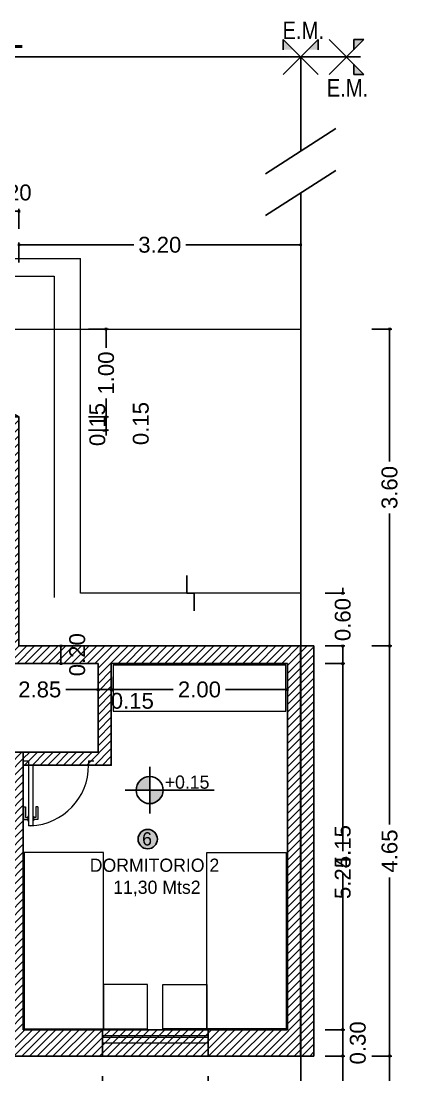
# Model space of a CAD drawing. Header units: millimetres. Extents: x 157 to 449, y 13 to 189.
# Drawn here: x 388.71 to 393.01, y 141.47 to 153.43 of the extents above; entities that cross this region are included whole.
import ezdxf

# ---------------------------------------------------------------- set-up
doc = ezdxf.new("R2010")
doc.units = ezdxf.units.MM
doc.header["$LTSCALE"] = 0.1
doc.header["$MEASUREMENT"] = 0
doc.header["$PDMODE"] = 3
doc.header["$PDSIZE"] = 0.1
doc.linetypes.add('ACAD_ISO02W100', pattern=[15, 12, -3])
doc.linetypes.add('ACAD_ISO04W100', pattern=[30, 24, -3, 0, -3])
doc.layers.get('DEFPOINTS').update_dxf_attribs({"color": 1})
for name, color, linetype in [('11.Ejes', 1, 'ACAD_ISO04W100'), ('18.Texturas', 8, 'Continuous'), ('Carpinterias', 7, 'Continuous'), ('Cotas', 1, 'Continuous'), ('MURO', 3, 'Continuous'), ('POLILINEA SUP', 150, 'Continuous')]:
    doc.layers.add(name, color=color, linetype=linetype)
for name, color, linetype, lineweight in [('17.Sombras', 8, 'Continuous', 5), ('CARPINTERIA', 2, 'Continuous', 18), ('MURO BAJO', 4, 'Continuous', 13), ('SOMBRA', 1, 'Continuous', 0)]:
    doc.layers.add(name, color=color, linetype=linetype, lineweight=lineweight)
doc.styles.add('ARIAL', font='arial.ttf', dxfattribs={"height": 0.18})
doc.dimstyles.new('MARQ 100', dxfattribs={"dimscale": 0.1, "dimtxt": 1.75, "dimasz": 0.3, "dimexe": 0.25, "dimexo": 1.5, "dimtad": 0, "dimzin": 1, "dimdsep": 46, "dimtxsty": 'ARIAL', "dimblk": 'BOXFILLED', "dimcen": 2.5, "dimclrd": 8, "dimclre": 8, "dimclrt": 4, "dimazin": 0, "dimtfac": 1, "dimtmove": 2, "dimatfit": 3, "dimldrblk": 'DOTSMALL', "dimfxl": 2, "dimfxlon": 1, "dimlwd": -1, "dimarcsym": 0})
pattern_1 = [(45, (72.381006, 0), (-0.044194174, 0.044194174), [])]

# ---------------------------------------------------------------- blocks, each defined once
blk = doc.blocks.new('puerta .8')
at = {"layer": 'CARPINTERIA'}
for p, q in [((515.402, 143.696), (515.461, 143.696)), ((515.402, 143.646), (515.512, 143.646)), ((515.461, 143.696), (515.461, 142.96)), ((515.512, 143.646), (515.512, 142.96)), ((516.144, 143.696), (516.202, 143.696)), ((516.144, 143.696), (516.144, 143.646)), ((516.144, 143.646), (516.202, 143.646)), ((515.406, 143.174), (515.427, 143.174)), ((515.406, 143.174), (515.406, 143.033)), ((515.427, 143.174), (515.427, 143.054)), ((515.546, 143.174), (515.546, 143.054)), ((515.568, 143.174), (515.546, 143.174)), ((515.568, 143.174), (515.568, 143.033)), ((515.406, 143.033), (515.454, 143.033)), ((515.427, 143.054), (515.454, 143.054)), ((515.454, 143.068), (515.461, 143.068)), ((515.454, 143.068), (515.454, 143.018)), ((515.519, 143.068), (515.512, 143.068)), ((515.519, 143.068), (515.519, 143.018)), ((515.546, 143.054), (515.519, 143.054)), ((515.568, 143.033), (515.519, 143.033)), ((515.454, 143.018), (515.461, 143.018)), ((515.512, 142.96), (515.461, 142.96)), ((515.519, 143.018), (515.512, 143.018))]:
    blk.add_line(p, q, dxfattribs=at)
blk.add_arc((515.457, 143.646), 0.687, 272.7794, 0, dxfattribs=at)
blk = doc.blocks.new('Nivel Planta')
at = {"layer": 'Cotas'}
h = blk.add_hatch(color=1, dxfattribs=at)
h.paths.add_polyline_path([(509.8507, 209.4131, 0.414214), (509.7327, 209.2951), (509.8507, 209.2951)])
h.paths.add_polyline_path([(509.9687, 209.2951), (509.8507, 209.2951), (509.8507, 209.1771, 0.414214)])
at = {"layer": 'Cotas', "color": 1}
for p, q in [((509.8507, 209.4986), (509.8507, 209.0904)), ((509.6361, 209.2951), (510.4131, 209.2951))]:
    blk.add_line(p, q, dxfattribs=at)
blk.add_circle((509.8507, 209.2951), 0.118, dxfattribs=at)
blk = doc.blocks.new('_BoxFilled')
at = {"color": 0, "linetype": 'ByBlock', "lineweight": -2}
blk.add_line((-0.5, 0), (-1, 0), dxfattribs=at)
at = {"color": 0, "linetype": 'ByBlock'}
blk.add_solid([(-0.5, 0.5), (0.5, 0.5), (-0.5, -0.5), (0.5, -0.5)], dxfattribs=at)
blk = doc.blocks.new('*D123')
at = {"color": 8, "lineweight": -2, "transparency": 16777216}
for p, q in [((381.042, 143.031), (380.817, 143.031)), ((381.042, 141.681), (380.817, 141.681))]:
    blk.add_line(p, q, dxfattribs=at)
at = {"color": 8, "transparency": 16777216}
for p, q in [((380.842, 143.001), (380.842, 142.644)), ((380.842, 141.711), (380.842, 142.067))]:
    blk.add_line(p, q, dxfattribs=at)
at = {"layer": 'DEFPOINTS', "color": 0, "transparency": 16777216}
for p in [(381.735, 143.031), (380.842, 141.681), (391.885, 141.681)]:
    blk.add_point(p, dxfattribs=at)
at = {"color": 8, "transparency": 16777216, "xscale": 0.03, "yscale": 0.03, "zscale": 0.03}
for p, rotation in [((380.842, 143.031), 90), ((380.842, 141.681), 270)]:
    blk.add_blockref('_BoxFilled', p, dxfattribs=dict(at, rotation=rotation))
at = {"color": 4, "transparency": 16777216, "insert": (380.842, 142.356), "char_height": 0.18, "attachment_point": 5, "rotation": 90, "style": 'ARIAL'}
blk.add_mtext('1.35', dxfattribs=at)
blk = doc.blocks.new('_DotSmall')
at = {"color": 0, "linetype": 'ByBlock', "const_width": 0.5}
blk.add_lwpolyline([(-0.0625, 0, 1), (0.0625, 0, 1)], format="xyb", close=True, dxfattribs=at)
blk = doc.blocks.new('*D109')
at = {"color": 8, "lineweight": -2, "transparency": 16777216}
for p, q in [((387.435, 141.453), (387.435, 141.228)), ((389.635, 141.453), (389.635, 141.228))]:
    blk.add_line(p, q, dxfattribs=at)
at = {"color": 8, "transparency": 16777216}
for p, q in [((387.465, 141.253), (388.237, 141.253)), ((389.605, 141.253), (388.832, 141.253))]:
    blk.add_line(p, q, dxfattribs=at)
at = {"layer": 'DEFPOINTS', "color": 0, "transparency": 16777216}
for p in [(387.435, 141.681), (389.635, 141.681), (389.635, 141.253)]:
    blk.add_point(p, dxfattribs=at)
at = {"color": 8, "transparency": 16777216, "xscale": 0.03, "yscale": 0.03, "zscale": 0.03, "rotation": 180}
blk.add_blockref('_BoxFilled', (387.435, 141.253), dxfattribs=at)
at = {"color": 8, "transparency": 16777216, "xscale": 0.03, "yscale": 0.03, "zscale": 0.03}
blk.add_blockref('_BoxFilled', (389.635, 141.253), dxfattribs=at)
at = {"color": 4, "transparency": 16777216, "insert": (388.535, 141.253), "char_height": 0.18, "attachment_point": 5, "style": 'ARIAL'}
blk.add_mtext('2.20', dxfattribs=at)
blk = doc.blocks.new('*D125')
at = {"color": 8, "lineweight": -2, "transparency": 16777216}
for p, q in [((389.635, 141.453), (389.635, 141.228)), ((390.835, 141.453), (390.835, 141.228))]:
    blk.add_line(p, q, dxfattribs=at)
at = {"color": 8, "transparency": 16777216}
for p, q in [((389.665, 141.253), (389.947, 141.253)), ((390.805, 141.253), (390.522, 141.253))]:
    blk.add_line(p, q, dxfattribs=at)
at = {"layer": 'DEFPOINTS', "color": 0, "transparency": 16777216}
for p in [(389.635, 141.681), (390.835, 141.681), (390.835, 141.253)]:
    blk.add_point(p, dxfattribs=at)
at = {"color": 8, "transparency": 16777216, "xscale": 0.03, "yscale": 0.03, "zscale": 0.03, "rotation": 180}
blk.add_blockref('_BoxFilled', (389.635, 141.253), dxfattribs=at)
at = {"color": 8, "transparency": 16777216, "xscale": 0.03, "yscale": 0.03, "zscale": 0.03}
blk.add_blockref('_BoxFilled', (390.835, 141.253), dxfattribs=at)
at = {"color": 4, "transparency": 16777216, "insert": (390.235, 141.253), "char_height": 0.18, "attachment_point": 5, "style": 'ARIAL'}
blk.add_mtext('1.20', dxfattribs=at)
blk = doc.blocks.new('*D126')
at = {"color": 8, "lineweight": -2, "transparency": 16777216}
for p, q in [((390.835, 141.453), (390.835, 141.228)), ((391.885, 141.453), (391.885, 141.228))]:
    blk.add_line(p, q, dxfattribs=at)
at = {"color": 8, "transparency": 16777216}
for p, q in [((390.865, 141.253), (391.071, 141.253)), ((391.855, 141.253), (391.648, 141.253))]:
    blk.add_line(p, q, dxfattribs=at)
at = {"layer": 'DEFPOINTS', "color": 0, "transparency": 16777216}
for p in [(391.885, 146.336), (390.835, 141.681), (391.885, 141.253)]:
    blk.add_point(p, dxfattribs=at)
at = {"color": 8, "transparency": 16777216, "xscale": 0.03, "yscale": 0.03, "zscale": 0.03, "rotation": 180}
blk.add_blockref('_BoxFilled', (390.835, 141.253), dxfattribs=at)
at = {"color": 8, "transparency": 16777216, "xscale": 0.03, "yscale": 0.03, "zscale": 0.03}
blk.add_blockref('_BoxFilled', (391.885, 141.253), dxfattribs=at)
at = {"color": 4, "transparency": 16777216, "insert": (391.36, 141.253), "char_height": 0.18, "attachment_point": 5, "style": 'ARIAL'}
blk.add_mtext('1.05', dxfattribs=at)
blk = doc.blocks.new('*D128')
at = {"color": 8, "lineweight": -2, "transparency": 16777216}
for p, q in [((388.585, 141.027), (388.585, 140.802)), ((388.735, 141.027), (388.735, 140.802))]:
    blk.add_line(p, q, dxfattribs=at)
at = {"color": 8, "transparency": 16777216}
for p, q in [((388.555, 140.827), (388.525, 140.827)), ((388.585, 140.827), (388.735, 140.827)), ((388.765, 140.827), (388.795, 140.827))]:
    blk.add_line(p, q, dxfattribs=at)
at = {"layer": 'DEFPOINTS', "color": 0, "transparency": 16777216}
for p in [(388.585, 141.981), (388.735, 141.981), (388.735, 140.827)]:
    blk.add_point(p, dxfattribs=at)
at = {"color": 8, "transparency": 16777216, "xscale": 0.03, "yscale": 0.03, "zscale": 0.03}
blk.add_blockref('_BoxFilled', (388.585, 140.827), dxfattribs=at)
at = {"color": 8, "transparency": 16777216, "xscale": 0.03, "yscale": 0.03, "zscale": 0.03, "rotation": 180}
blk.add_blockref('_BoxFilled', (388.735, 140.827), dxfattribs=at)
at = {"color": 4, "transparency": 16777216, "insert": (388.66, 140.652), "char_height": 0.18, "attachment_point": 5, "style": 'ARIAL'}
blk.add_mtext('0.15', dxfattribs=at)
blk = doc.blocks.new('*D129')
at = {"color": 8, "lineweight": -2, "transparency": 16777216}
for p, q in [((388.735, 141.027), (388.735, 140.802)), ((391.735, 141.027), (391.735, 140.802))]:
    blk.add_line(p, q, dxfattribs=at)
at = {"color": 8, "transparency": 16777216}
for p, q in [((388.765, 140.827), (389.939, 140.827)), ((391.705, 140.827), (390.531, 140.827))]:
    blk.add_line(p, q, dxfattribs=at)
at = {"layer": 'DEFPOINTS', "color": 0, "transparency": 16777216}
for p in [(388.735, 141.981), (391.735, 141.981), (391.735, 140.827)]:
    blk.add_point(p, dxfattribs=at)
at = {"color": 8, "transparency": 16777216, "xscale": 0.03, "yscale": 0.03, "zscale": 0.03, "rotation": 180}
blk.add_blockref('_BoxFilled', (388.735, 140.827), dxfattribs=at)
at = {"color": 8, "transparency": 16777216, "xscale": 0.03, "yscale": 0.03, "zscale": 0.03}
blk.add_blockref('_BoxFilled', (391.735, 140.827), dxfattribs=at)
at = {"color": 4, "transparency": 16777216, "insert": (390.235, 140.827), "char_height": 0.18, "attachment_point": 5, "style": 'ARIAL'}
blk.add_mtext('3.00', dxfattribs=at)
blk = doc.blocks.new('*D130')
at = {"color": 8, "lineweight": -2, "transparency": 16777216}
for p, q in [((391.735, 141.027), (391.735, 140.802)), ((391.885, 141.027), (391.885, 140.802))]:
    blk.add_line(p, q, dxfattribs=at)
at = {"color": 8, "transparency": 16777216}
for p, q in [((391.705, 140.827), (391.675, 140.827)), ((391.735, 140.827), (391.885, 140.827)), ((391.915, 140.827), (391.945, 140.827))]:
    blk.add_line(p, q, dxfattribs=at)
at = {"layer": 'DEFPOINTS', "color": 0, "transparency": 16777216}
for p in [(391.735, 141.981), (391.885, 141.981), (391.885, 140.827)]:
    blk.add_point(p, dxfattribs=at)
at = {"color": 8, "transparency": 16777216, "xscale": 0.03, "yscale": 0.03, "zscale": 0.03}
blk.add_blockref('_BoxFilled', (391.735, 140.827), dxfattribs=at)
at = {"color": 8, "transparency": 16777216, "xscale": 0.03, "yscale": 0.03, "zscale": 0.03, "rotation": 180}
blk.add_blockref('_BoxFilled', (391.885, 140.827), dxfattribs=at)
at = {"color": 4, "transparency": 16777216, "insert": (392.241, 140.91), "char_height": 0.18, "attachment_point": 5, "style": 'ARIAL'}
blk.add_mtext('0.15', dxfattribs=at)
blk = doc.blocks.new('*D131')
at = {"color": 8, "lineweight": -2, "transparency": 16777216}
blk.add_line((391.885, 140.395), (391.885, 140.17), dxfattribs=at)
blk.add_line((391.885, 140.395), (391.885, 140.17), dxfattribs=at)
at = {"color": 8, "transparency": 16777216}
for p, q in [((391.855, 140.195), (391.825, 140.195)), ((391.915, 140.195), (391.945, 140.195))]:
    blk.add_line(p, q, dxfattribs=at)
at = {"layer": 'DEFPOINTS', "color": 0, "transparency": 16777216}
for p in [(391.885, 146.336), (391.885, 141.681), (391.885, 140.195)]:
    blk.add_point(p, dxfattribs=at)
at = {"color": 8, "transparency": 16777216, "xscale": 0.03, "yscale": 0.03, "zscale": 0.03}
blk.add_blockref('_BoxFilled', (391.885, 140.195), dxfattribs=at)
at = {"color": 8, "transparency": 16777216, "xscale": 0.03, "yscale": 0.03, "zscale": 0.03, "rotation": 180}
blk.add_blockref('_BoxFilled', (391.885, 140.195), dxfattribs=at)
at = {"color": 4, "transparency": 16777216, "insert": (391.885, 139.8), "char_height": 0.18, "attachment_point": 5, "style": 'ARIAL'}
blk.add_mtext('0.00', dxfattribs=at)
blk = doc.blocks.new('*D110')
at = {"color": 8, "lineweight": -2, "transparency": 16777216}
for p, q in [((392.694, 141.681), (392.919, 141.681)), ((392.694, 136.305), (392.919, 136.305))]:
    blk.add_line(p, q, dxfattribs=at)
at = {"color": 8, "transparency": 16777216}
for p, q in [((392.894, 141.651), (392.894, 139.289)), ((392.894, 136.335), (392.894, 138.696))]:
    blk.add_line(p, q, dxfattribs=at)
at = {"layer": 'DEFPOINTS', "color": 0, "transparency": 16777216}
for p in [(392.303, 141.681), (392.894, 141.681), (392.303, 136.305)]:
    blk.add_point(p, dxfattribs=at)
at = {"color": 8, "transparency": 16777216, "xscale": 0.03, "yscale": 0.03, "zscale": 0.03}
for p, rotation in [((392.894, 141.681), 90), ((392.894, 136.305), 270)]:
    blk.add_blockref('_BoxFilled', p, dxfattribs=dict(at, rotation=rotation))
at = {"color": 4, "transparency": 16777216, "insert": (392.894, 138.993), "char_height": 0.18, "attachment_point": 5, "rotation": 90, "style": 'ARIAL'}
blk.add_mtext('5.38', dxfattribs=at)
blk = doc.blocks.new('*D111')
at = {"color": 8, "lineweight": -2, "transparency": 16777216}
for p, q in [((392.694, 146.336), (392.919, 146.336)), ((392.694, 141.681), (392.919, 141.681))]:
    blk.add_line(p, q, dxfattribs=at)
at = {"color": 8, "transparency": 16777216}
for p, q in [((392.894, 146.306), (392.894, 144.309)), ((392.894, 141.711), (392.894, 143.708))]:
    blk.add_line(p, q, dxfattribs=at)
at = {"layer": 'DEFPOINTS', "color": 0, "transparency": 16777216}
for p in [(392.453, 146.336), (392.894, 146.336), (392.303, 141.681)]:
    blk.add_point(p, dxfattribs=at)
at = {"color": 8, "transparency": 16777216, "xscale": 0.03, "yscale": 0.03, "zscale": 0.03}
for p, rotation in [((392.894, 146.336), 90), ((392.894, 141.681), 270)]:
    blk.add_blockref('_BoxFilled', p, dxfattribs=dict(at, rotation=rotation))
at = {"color": 4, "transparency": 16777216, "insert": (392.894, 144.008), "char_height": 0.18, "attachment_point": 5, "rotation": 90, "style": 'ARIAL'}
blk.add_mtext('4.65', dxfattribs=at)
blk = doc.blocks.new('*D112')
at = {"color": 8, "transparency": 16777216}
for p, q in [((392.363, 146.964), (392.363, 146.994)), ((392.363, 146.934), (392.363, 146.931)), ((392.363, 146.336), (392.363, 146.339)), ((392.363, 146.306), (392.363, 146.276))]:
    blk.add_line(p, q, dxfattribs=at)
at = {"color": 8, "lineweight": -2, "transparency": 16777216}
for p, q in [((392.163, 146.934), (392.388, 146.934)), ((392.163, 146.336), (392.388, 146.336))]:
    blk.add_line(p, q, dxfattribs=at)
at = {"layer": 'DEFPOINTS', "color": 0, "transparency": 16777216}
for p in [(391.525, 146.934), (392.363, 146.934), (391.675, 146.336)]:
    blk.add_point(p, dxfattribs=at)
at = {"color": 8, "transparency": 16777216, "xscale": 0.03, "yscale": 0.03, "zscale": 0.03}
for p, rotation in [((392.363, 146.934), 270), ((392.363, 146.336), 90)]:
    blk.add_blockref('_BoxFilled', p, dxfattribs=dict(at, rotation=rotation))
at = {"color": 4, "transparency": 16777216, "insert": (392.363, 146.635), "char_height": 0.18, "attachment_point": 5, "rotation": 90, "style": 'ARIAL'}
blk.add_mtext('0.60', dxfattribs=at)
blk = doc.blocks.new('*D132')
at = {"color": 8, "lineweight": -2, "transparency": 16777216}
for p, q in [((392.163, 146.336), (392.388, 146.336)), ((392.163, 141.081), (392.388, 141.081))]:
    blk.add_line(p, q, dxfattribs=at)
at = {"color": 8, "transparency": 16777216}
for p, q in [((392.363, 146.306), (392.363, 144.005)), ((392.363, 141.111), (392.363, 143.411))]:
    blk.add_line(p, q, dxfattribs=at)
at = {"layer": 'DEFPOINTS', "color": 0, "transparency": 16777216}
for p in [(391.885, 146.336), (391.885, 141.081), (392.363, 141.081)]:
    blk.add_point(p, dxfattribs=at)
at = {"color": 8, "transparency": 16777216, "xscale": 0.03, "yscale": 0.03, "zscale": 0.03}
for p, rotation in [((392.363, 146.336), 90), ((392.363, 141.081), 270)]:
    blk.add_blockref('_BoxFilled', p, dxfattribs=dict(at, rotation=rotation))
at = {"color": 4, "transparency": 16777216, "insert": (392.363, 143.708), "char_height": 0.18, "attachment_point": 5, "rotation": 90, "style": 'ARIAL'}
blk.add_mtext('5.25', dxfattribs=at)
blk = doc.blocks.new('*D113')
at = {"color": 8, "lineweight": -2, "transparency": 16777216}
for p, q in [((392.694, 149.931), (392.919, 149.931)), ((392.694, 146.336), (392.919, 146.336))]:
    blk.add_line(p, q, dxfattribs=at)
at = {"color": 8, "transparency": 16777216}
for p, q in [((392.894, 149.901), (392.894, 148.429)), ((392.894, 146.366), (392.894, 147.837))]:
    blk.add_line(p, q, dxfattribs=at)
at = {"layer": 'DEFPOINTS', "color": 0, "transparency": 16777216}
for p in [(389.103, 149.931), (392.894, 149.931), (389.103, 146.336)]:
    blk.add_point(p, dxfattribs=at)
at = {"color": 8, "transparency": 16777216, "xscale": 0.03, "yscale": 0.03, "zscale": 0.03}
for p, rotation in [((392.894, 149.931), 90), ((392.894, 146.336), 270)]:
    blk.add_blockref('_BoxFilled', p, dxfattribs=dict(at, rotation=rotation))
at = {"color": 4, "transparency": 16777216, "insert": (392.894, 148.133), "char_height": 0.18, "attachment_point": 5, "rotation": 90, "style": 'ARIAL'}
blk.add_mtext('3.60', dxfattribs=at)
blk = doc.blocks.new('*D115')
at = {"color": 8, "lineweight": -2, "transparency": 16777216}
for p, q in [((389.676, 148.934), (389.651, 148.934)), ((389.676, 148.784), (389.651, 148.784))]:
    blk.add_line(p, q, dxfattribs=at)
at = {"color": 8, "transparency": 16777216}
for p, q in [((389.676, 148.964), (389.676, 148.994)), ((389.676, 148.784), (389.676, 148.934)), ((389.676, 148.754), (389.676, 148.724))]:
    blk.add_line(p, q, dxfattribs=at)
at = {"layer": 'DEFPOINTS', "color": 0, "transparency": 16777216}
for p in [(389.676, 148.934), (389.808, 148.934), (389.808, 148.784)]:
    blk.add_point(p, dxfattribs=at)
at = {"color": 8, "transparency": 16777216, "xscale": 0.03, "yscale": 0.03, "zscale": 0.03}
for p, rotation in [((389.676, 148.934), 270), ((389.676, 148.784), 90)]:
    blk.add_blockref('_BoxFilled', p, dxfattribs=dict(at, rotation=rotation))
at = {"color": 4, "transparency": 16777216, "insert": (389.577, 148.848), "char_height": 0.18, "attachment_point": 5, "rotation": 90, "style": 'ARIAL'}
blk.add_mtext('0.15', dxfattribs=at)
blk = doc.blocks.new('*D116')
at = {"color": 8, "lineweight": -2, "transparency": 16777216}
for p, q in [((389.476, 149.931), (389.701, 149.931)), ((389.676, 148.934), (389.651, 148.934))]:
    blk.add_line(p, q, dxfattribs=at)
at = {"color": 8, "transparency": 16777216}
for p, q in [((389.676, 149.901), (389.676, 149.72)), ((389.676, 148.964), (389.676, 149.145))]:
    blk.add_line(p, q, dxfattribs=at)
at = {"layer": 'DEFPOINTS', "color": 0, "transparency": 16777216}
for p in [(388.208, 149.931), (389.676, 149.931), (389.808, 148.934)]:
    blk.add_point(p, dxfattribs=at)
at = {"color": 8, "transparency": 16777216, "xscale": 0.03, "yscale": 0.03, "zscale": 0.03}
for p, rotation in [((389.676, 149.931), 90), ((389.676, 148.934), 270)]:
    blk.add_blockref('_BoxFilled', p, dxfattribs=dict(at, rotation=rotation))
at = {"color": 4, "transparency": 16777216, "insert": (389.676, 149.432), "char_height": 0.18, "attachment_point": 5, "rotation": 90, "style": 'ARIAL'}
blk.add_mtext('1.00', dxfattribs=at)
blk = doc.blocks.new('*D140')
at = {"color": 8, "lineweight": -2, "transparency": 16777216}
for p, q in [((389.735, 145.986), (389.735, 145.816)), ((391.735, 145.986), (391.735, 145.816))]:
    blk.add_line(p, q, dxfattribs=at)
at = {"color": 8, "transparency": 16777216}
for p, q in [((389.765, 145.841), (390.437, 145.841)), ((391.705, 145.841), (391.032, 145.841))]:
    blk.add_line(p, q, dxfattribs=at)
at = {"layer": 'DEFPOINTS', "color": 0, "transparency": 16777216}
for p in [(389.735, 146.136), (391.735, 146.136), (389.735, 145.841)]:
    blk.add_point(p, dxfattribs=at)
at = {"color": 8, "transparency": 16777216, "xscale": 0.03, "yscale": 0.03, "zscale": 0.03, "rotation": 180}
blk.add_blockref('_BoxFilled', (389.735, 145.841), dxfattribs=at)
at = {"color": 8, "transparency": 16777216, "xscale": 0.03, "yscale": 0.03, "zscale": 0.03}
blk.add_blockref('_BoxFilled', (391.735, 145.841), dxfattribs=at)
at = {"color": 4, "transparency": 16777216, "insert": (390.735, 145.841), "char_height": 0.18, "attachment_point": 5, "style": 'ARIAL'}
blk.add_mtext('2.00', dxfattribs=at)
blk = doc.blocks.new('*D141')
at = {"color": 8, "lineweight": -2, "transparency": 16777216}
for p, q in [((389.585, 145.986), (389.585, 145.816)), ((389.735, 145.986), (389.735, 145.816))]:
    blk.add_line(p, q, dxfattribs=at)
at = {"color": 8, "transparency": 16777216}
for p, q in [((389.555, 145.841), (389.525, 145.841)), ((389.735, 145.841), (389.585, 145.841)), ((389.765, 145.841), (389.795, 145.841))]:
    blk.add_line(p, q, dxfattribs=at)
at = {"layer": 'DEFPOINTS', "color": 0, "transparency": 16777216}
for p in [(389.585, 146.136), (389.735, 146.136), (389.585, 145.841)]:
    blk.add_point(p, dxfattribs=at)
at = {"color": 8, "transparency": 16777216, "xscale": 0.03, "yscale": 0.03, "zscale": 0.03}
blk.add_blockref('_BoxFilled', (389.585, 145.841), dxfattribs=at)
at = {"color": 8, "transparency": 16777216, "xscale": 0.03, "yscale": 0.03, "zscale": 0.03, "rotation": 180}
blk.add_blockref('_BoxFilled', (389.735, 145.841), dxfattribs=at)
at = {"color": 4, "transparency": 16777216, "insert": (389.973, 145.712), "char_height": 0.18, "attachment_point": 5, "style": 'ARIAL'}
blk.add_mtext('0.15', dxfattribs=at)
blk = doc.blocks.new('*D142')
at = {"color": 8, "lineweight": -2, "transparency": 16777216}
for p, q in [((386.735, 145.986), (386.735, 145.816)), ((389.585, 145.986), (389.585, 145.816))]:
    blk.add_line(p, q, dxfattribs=at)
at = {"color": 8, "transparency": 16777216}
for p, q in [((386.765, 145.841), (388.623, 145.841)), ((389.555, 145.841), (389.22, 145.841))]:
    blk.add_line(p, q, dxfattribs=at)
at = {"layer": 'DEFPOINTS', "color": 0, "transparency": 16777216}
for p in [(386.735, 146.136), (389.585, 146.136), (386.735, 145.841)]:
    blk.add_point(p, dxfattribs=at)
at = {"color": 8, "transparency": 16777216, "xscale": 0.03, "yscale": 0.03, "zscale": 0.03, "rotation": 180}
blk.add_blockref('_BoxFilled', (386.735, 145.841), dxfattribs=at)
at = {"color": 8, "transparency": 16777216, "xscale": 0.03, "yscale": 0.03, "zscale": 0.03}
blk.add_blockref('_BoxFilled', (389.585, 145.841), dxfattribs=at)
at = {"color": 4, "transparency": 16777216, "insert": (388.922, 145.841), "char_height": 0.18, "attachment_point": 5, "style": 'ARIAL'}
blk.add_mtext('2.85', dxfattribs=at)
blk = doc.blocks.new('*D143')
at = {"color": 8, "lineweight": -2, "transparency": 16777216}
for p, q in [((392.163, 141.981), (392.388, 141.981)), ((392.163, 141.681), (392.388, 141.681))]:
    blk.add_line(p, q, dxfattribs=at)
at = {"color": 8, "transparency": 16777216}
blk.add_line((392.363, 141.711), (392.363, 141.951), dxfattribs=at)
at = {"layer": 'DEFPOINTS', "color": 0, "transparency": 16777216}
for p in [(391.735, 141.981), (392.363, 141.981), (391.735, 141.681)]:
    blk.add_point(p, dxfattribs=at)
at = {"color": 8, "transparency": 16777216, "xscale": 0.03, "yscale": 0.03, "zscale": 0.03}
for p, rotation in [((392.363, 141.981), 90), ((392.363, 141.681), 270)]:
    blk.add_blockref('_BoxFilled', p, dxfattribs=dict(at, rotation=rotation))
at = {"color": 4, "transparency": 16777216, "insert": (392.534, 141.831), "char_height": 0.18, "attachment_point": 5, "rotation": 90, "style": 'ARIAL'}
blk.add_mtext('0.30', dxfattribs=at)
blk = doc.blocks.new('*D144')
at = {"color": 8, "lineweight": -2, "transparency": 16777216}
for p, q in [((392.163, 146.136), (392.388, 146.136)), ((392.163, 141.981), (392.388, 141.981))]:
    blk.add_line(p, q, dxfattribs=at)
at = {"color": 8, "transparency": 16777216}
for p, q in [((392.363, 146.106), (392.363, 144.359)), ((392.363, 142.011), (392.363, 143.758))]:
    blk.add_line(p, q, dxfattribs=at)
at = {"layer": 'DEFPOINTS', "color": 0, "transparency": 16777216}
for p in [(391.735, 146.136), (392.363, 146.136), (391.735, 141.981)]:
    blk.add_point(p, dxfattribs=at)
at = {"color": 8, "transparency": 16777216, "xscale": 0.03, "yscale": 0.03, "zscale": 0.03}
for p, rotation in [((392.363, 146.136), 90), ((392.363, 141.981), 270)]:
    blk.add_blockref('_BoxFilled', p, dxfattribs=dict(at, rotation=rotation))
at = {"color": 4, "transparency": 16777216, "insert": (392.363, 144.058), "char_height": 0.18, "attachment_point": 5, "rotation": 90, "style": 'ARIAL'}
blk.add_mtext('4.15', dxfattribs=at)
blk = doc.blocks.new('*D145')
at = {"color": 8, "lineweight": -2, "transparency": 16777216}
for p, q in [((388.963, 146.336), (389.188, 146.336)), ((389.363, 146.136), (389.138, 146.136))]:
    blk.add_line(p, q, dxfattribs=at)
at = {"color": 8, "transparency": 16777216}
blk.add_line((389.163, 146.166), (389.163, 146.306), dxfattribs=at)
at = {"layer": 'DEFPOINTS', "color": 0, "transparency": 16777216}
for p in [(388.685, 146.336), (389.163, 146.336), (391.735, 146.136)]:
    blk.add_point(p, dxfattribs=at)
at = {"color": 8, "transparency": 16777216, "xscale": 0.03, "yscale": 0.03, "zscale": 0.03}
for p, rotation in [((389.163, 146.336), 90), ((389.163, 146.136), 270)]:
    blk.add_blockref('_BoxFilled', p, dxfattribs=dict(at, rotation=rotation))
at = {"color": 4, "transparency": 16777216, "insert": (389.348, 146.236), "char_height": 0.18, "attachment_point": 5, "rotation": 90, "style": 'ARIAL'}
blk.add_mtext('0.20', dxfattribs=at)
blk = doc.blocks.new('*D146')
at = {"color": 8, "lineweight": -2, "transparency": 16777216}
for p, q in [((389.476, 148.934), (389.701, 148.934)), ((389.476, 148.784), (389.701, 148.784))]:
    blk.add_line(p, q, dxfattribs=at)
at = {"color": 8, "transparency": 16777216}
for p, q in [((389.676, 148.964), (389.676, 148.994)), ((389.676, 148.784), (389.676, 148.934)), ((389.676, 148.754), (389.676, 148.724))]:
    blk.add_line(p, q, dxfattribs=at)
at = {"layer": 'DEFPOINTS', "color": 0, "transparency": 16777216}
for p in [(388.685, 148.934), (389.676, 148.934), (388.485, 148.784)]:
    blk.add_point(p, dxfattribs=at)
at = {"color": 8, "transparency": 16777216, "xscale": 0.03, "yscale": 0.03, "zscale": 0.03}
for p, rotation in [((389.676, 148.934), 270), ((389.676, 148.784), 90)]:
    blk.add_blockref('_BoxFilled', p, dxfattribs=dict(at, rotation=rotation))
at = {"color": 4, "transparency": 16777216, "insert": (390.07, 148.859), "char_height": 0.18, "attachment_point": 5, "rotation": 90, "style": 'ARIAL'}
blk.add_mtext('0.15', dxfattribs=at)
blk = doc.blocks.new('*D153')
at = {"color": 8, "lineweight": -2, "transparency": 16777216}
for p, q in [((388.685, 150.687), (388.685, 150.912)), ((391.885, 150.887), (391.885, 150.862))]:
    blk.add_line(p, q, dxfattribs=at)
at = {"color": 8, "transparency": 16777216}
for p, q in [((388.715, 150.887), (389.989, 150.887)), ((391.855, 150.887), (390.581, 150.887))]:
    blk.add_line(p, q, dxfattribs=at)
at = {"layer": 'DEFPOINTS', "color": 0, "transparency": 16777216}
for p in [(391.885, 150.887), (391.885, 150.887), (388.685, 149.931)]:
    blk.add_point(p, dxfattribs=at)
at = {"color": 8, "transparency": 16777216, "xscale": 0.03, "yscale": 0.03, "zscale": 0.03, "rotation": 180}
blk.add_blockref('_BoxFilled', (388.685, 150.887), dxfattribs=at)
at = {"color": 8, "transparency": 16777216, "xscale": 0.03, "yscale": 0.03, "zscale": 0.03}
blk.add_blockref('_BoxFilled', (391.885, 150.887), dxfattribs=at)
at = {"color": 4, "transparency": 16777216, "insert": (390.285, 150.887), "char_height": 0.18, "attachment_point": 5, "style": 'ARIAL'}
blk.add_mtext('3.20', dxfattribs=at)
blk = doc.blocks.new('*D157')
at = {"color": 8, "lineweight": -2, "transparency": 16777216}
for p, q in [((388.485, 151.069), (388.485, 151.294)), ((388.685, 151.069), (388.685, 151.294))]:
    blk.add_line(p, q, dxfattribs=at)
at = {"color": 8, "transparency": 16777216}
blk.add_line((388.515, 151.269), (388.655, 151.269), dxfattribs=at)
at = {"layer": 'DEFPOINTS', "color": 0, "transparency": 16777216}
for p in [(388.685, 151.269), (388.685, 149.931), (388.485, 148.784)]:
    blk.add_point(p, dxfattribs=at)
at = {"color": 8, "transparency": 16777216, "xscale": 0.03, "yscale": 0.03, "zscale": 0.03, "rotation": 180}
blk.add_blockref('_BoxFilled', (388.485, 151.269), dxfattribs=at)
at = {"color": 8, "transparency": 16777216, "xscale": 0.03, "yscale": 0.03, "zscale": 0.03}
blk.add_blockref('_BoxFilled', (388.685, 151.269), dxfattribs=at)
at = {"color": 4, "transparency": 16777216, "insert": (388.585, 151.48), "char_height": 0.18, "attachment_point": 5, "style": 'ARIAL'}
blk.add_mtext('0.20', dxfattribs=at)

msp = doc.modelspace()

# ---------------------------------------------------------------- hatches: boundary and pattern name
at = {"layer": '11.Ejes'}
h = msp.add_hatch(color=256, dxfattribs=at)
h.dxf.hatch_style = 1
h.paths.add_polyline_path([(391.8033, 153.1009), (391.6869, 153.2173), (391.6869, 153.1009)])
h.paths.add_polyline_path([(392.0829, 153.2173), (391.9666, 153.1009), (392.0829, 153.1009)])
h = msp.add_hatch(color=256, dxfattribs=at)
h.dxf.hatch_style = 1
h.paths.add_polyline_path([(392.487, 153.1009), (392.6033, 153.2173), (392.487, 153.2173)])
h.paths.add_polyline_path([(392.6033, 152.8213), (392.487, 152.9377), (392.487, 152.8213)])
at = {"layer": '18.Texturas'}
h = msp.add_hatch(color=256, dxfattribs=at)
h.dxf.hatch_style = 1
edge = h.paths.add_edge_path()
edge.add_arc((390.148, 144.1433), 0.1101, 0, 360)
at = {"layer": 'SOMBRA', "true_color": 0xf8991e}
h = msp.add_hatch(dxfattribs=at)
h.set_pattern_fill('ANSI31', color=30, scale=0.5)
h.set_pattern_definition(pattern_1)
h.paths.add_polyline_path([(386.8849, 148.784), (388.4849, 148.7839), (388.4849, 148.934), (386.8849, 148.934), (386.8849, 149.9308), (384.2749, 149.9301), (384.2749, 149.6315), (386.7349, 149.6308), (386.7349, 146.1356), (388.4849, 146.1356), (388.4849, 146.2856), (386.8849, 146.2856)])
h.paths.add_polyline_path([(388.6849, 148.934), (388.4849, 148.934), (388.4849, 146.1356), (389.5849, 146.1356), (389.5849, 145.1308), (388.7349, 145.1303), (388.7349, 144.9803), (389.7349, 144.9808), (389.7349, 146.1356), (391.7349, 146.1356), (391.7349, 141.9808), (389.6349, 141.9808), (389.6349, 141.6808), (392.0349, 141.6808), (392.0349, 146.3356), (388.6849, 146.3356)])
h.paths.add_polyline_path([(382.0356, 149.6308), (382.1356, 149.6308), (382.1356, 149.9308), (382.0356, 149.9308), (381.7351, 149.9308), (381.735, 144.8308), (381.735, 143.0308), (382.0355, 143.0308), (382.0356, 144.8308), (382.135, 144.8308), (382.135, 145.1308), (382.035, 145.1308)])
h.paths.add_polyline_path([(384.785, 145.1308), (382.1348, 145.1308), (382.1351, 144.8308), (384.785, 144.8308)])
h = msp.add_hatch(dxfattribs=at)
h.set_pattern_fill('ANSI31', color=30, scale=0.5)
h.set_pattern_definition(pattern_1)
h.paths.add_polyline_path([(387.4349, 141.9808), (387.4349, 141.6808), (389.6349, 141.6808), (389.6349, 141.9808), (388.7349, 141.9808), (388.7349, 145.1308), (388.5849, 145.1308), (388.5849, 141.9808)])

# ---------------------------------------------------------------- linework, layer by layer
msp.add_circle((390.148, 144.1433), 0.1101)
at = {"layer": '11.Ejes'}
for p, q in [((392.0829, 153.2173), (391.6869, 152.8213)), ((392.0829, 153.2173), (391.6869, 152.8213)), ((391.6869, 153.2173), (392.0829, 152.8213)), ((391.6869, 153.2173), (391.6869, 153.1009)), ((392.0829, 153.2173), (392.0829, 153.1009)), ((392.6033, 152.8213), (392.2073, 153.2173)), ((392.6033, 152.8213), (392.2073, 153.2173)), ((392.6033, 153.2173), (392.2073, 152.8213)), ((392.487, 153.2173), (392.487, 153.1009)), ((392.6033, 153.2173), (392.487, 153.2173)), ((392.487, 152.9377), (392.487, 152.8213)), ((392.6033, 152.8213), (392.487, 152.8213))]:
    msp.add_line(p, q, dxfattribs=at)
at = {"layer": '11.Ejes', "ltscale": 12}
for p, q in [((392.5626, 153.0193), (381.1391, 153.0193)), ((391.8849, 152.5419), (391.8849, 153.0193)), ((391.8849, 151.9499), (391.8849, 152.5419)), ((391.8849, 151.4747), (391.8849, 139.8183))]:
    msp.add_line(p, q, dxfattribs=at)
at = {"layer": '11.Ejes'}
for points in [[(392.2849, 152.2065), (391.4849, 151.6934)], [(392.2849, 151.7313), (391.4849, 151.2182)]]:
    msp.add_lwpolyline(points, dxfattribs=at)
at = {"layer": '17.Sombras', "color": 8, "true_color": 0x7d7d7d}
for p, q in [((381.8849, 150.7308), (389.3849, 150.7308)), ((389.3849, 146.934), (389.3849, 150.7308)), ((391.8849, 146.934), (389.3849, 146.934))]:
    msp.add_line(p, q, dxfattribs=at)
at = {"layer": '17.Sombras', "linetype": 'ACAD_ISO02W100', "ltscale": 18}
for p, q in [((381.8854, 150.5308), (389.0849, 150.5308)), ((389.0849, 150.5308), (389.0849, 146.884))]:
    msp.add_line(p, q, dxfattribs=at)
for points in [[(388.4849, 148.934), (388.4849, 149.9308), (391.8849, 149.9308)], [(389.6449, 141.9921), (389.6449, 143.9921), (388.7449, 143.9921), (388.7449, 141.9921), (389.6449, 141.9921)], [(390.8198, 141.9921), (390.8198, 143.9921), (391.7198, 143.9921), (391.7198, 141.9921), (390.8198, 141.9921)], [(390.1449, 141.9921), (390.1449, 142.4921), (389.6449, 142.4921), (389.6449, 141.9921), (390.1449, 141.9921)], [(390.3198, 141.9921), (390.3198, 142.4921), (390.8198, 142.4921), (390.8198, 141.9921), (390.3198, 141.9921)]]:
    msp.add_lwpolyline(points, dxfattribs=at)
msp.add_lwpolyline([(389.7549, 146.1156), (389.7549, 145.5956), (391.7149, 145.5956), (391.7149, 146.1156)], close=True, dxfattribs=at)
at = {"layer": 'CARPINTERIA'}
for p, q in [((389.6349, 141.9158), (390.8349, 141.9158)), ((389.6349, 141.8958), (390.8349, 141.8958)), ((389.6349, 141.8308), (390.8349, 141.8308)), ((389.6349, 141.8308), (390.8349, 141.8308))]:
    msp.add_line(p, q, dxfattribs=at)
at = {"layer": 'MURO'}
for p, q in [((390.5927, 147.134), (390.5927, 146.934)), ((390.6772, 146.934), (390.5927, 146.934)), ((390.6772, 146.934), (390.6772, 146.734)), ((392.0349, 146.3356), (388.6849, 146.3356)), ((389.5849, 146.1356), (388.4849, 146.1356)), ((389.5849, 146.1356), (389.5849, 145.1308)), ((389.7349, 144.9808), (389.7349, 146.1356)), ((388.5849, 145.1308), (388.7349, 145.1308)), ((388.7349, 145.1308), (388.7349, 141.9808)), ((389.5349, 145.1308), (389.5849, 145.1308)), ((389.5349, 144.9808), (389.7349, 144.9808)), ((388.7349, 141.9808), (389.6349, 141.9808)), ((389.6349, 141.9808), (389.6349, 141.6808)), ((389.6349, 141.6808), (387.4349, 141.6808))]:
    msp.add_line(p, q, dxfattribs=at)
at = {"layer": 'MURO', "ltscale": 0.5}
for p, q in [((392.0349, 146.3356), (392.0349, 141.6808)), ((391.7349, 146.1356), (389.7349, 146.1356)), ((391.7349, 141.9808), (391.7349, 146.1356)), ((390.8349, 141.6808), (390.8349, 141.9808)), ((390.8349, 141.9808), (391.7349, 141.9808)), ((392.0349, 141.6808), (390.8349, 141.6808))]:
    msp.add_line(p, q, dxfattribs=at)
at = {"layer": 'MURO'}
msp.add_lwpolyline([(388.7349, 141.9808), (388.7349, 141.9808), (388.7349, 144.9808), (388.7349, 144.9808)], close=True, dxfattribs=at)
at = {"layer": 'MURO BAJO'}
for p, q in [((389.6349, 141.9808), (390.8349, 141.9808)), ((390.8349, 141.6808), (389.6349, 141.6808))]:
    msp.add_line(p, q, dxfattribs=at)
at = {"layer": 'POLILINEA SUP', "ltscale": 0.5}
for points in [[(381.8847, 149.9308), (386.8847, 149.9308), (388.6847, 148.934), (388.6847, 146.3356), (391.8847, 146.3356), (391.8847, 141.6808), (384.7847, 141.6808), (384.7846, 143.7808), (382.0356, 143.7808), (382.0358, 144.8308), (381.8853, 144.8308), (381.8851, 149.9308)], [(381.8849, 149.9308), (386.8849, 149.9308), (386.8849, 148.934), (388.6849, 148.934), (388.6849, 146.3356), (391.8849, 146.3356), (391.8849, 141.6808), (384.7849, 141.6808), (384.7849, 143.7808), (384.785, 144.8308), (382.0356, 144.8308), (382.0356, 144.8308), (382.0355, 143.0308), (381.8849, 143.0308), (381.8854, 149.9308)]]:
    msp.add_lwpolyline(points, dxfattribs=at)
at = {"layer": 'POLILINEA SUP'}
for points in [[(386.7349, 146.1356), (389.5849, 146.1356), (389.5849, 145.1308), (386.7349, 145.1308)], [(388.7349, 141.9808), (391.7349, 141.9808), (391.7349, 146.1356), (389.7349, 146.1356), (389.7349, 144.9808), (388.7349, 144.9808)]]:
    msp.add_lwpolyline(points, close=True, dxfattribs=at)

# ---------------------------------------------------------------- block references
at = {"xscale": 1.3, "yscale": 1.3, "zscale": 1.3}
msp.add_blockref('Nivel Planta', (-272.6351, -127.3839), dxfattribs=at)
at = {"layer": 'Carpinterias'}
msp.add_blockref('puerta .8', (-126.6676, 1.3348), dxfattribs=at)

# ---------------------------------------------------------------- texts
at = {"color": 2}
for s, insert, char_height, width, attachment_point in [('PLANTA GENERAL', (388.7364, 153.4217), 0.3, 4.982681, 3), ('+0.15', (390.849, 144.8653), 0.15, 1.302589, 3), ('DORMITORIO 2\\P\\pxqc;11,30 Mts2', (389.4895, 143.9224), 0.15, 1.525625, 1)]:
    msp.add_mtext(s, dxfattribs=dict(at, insert=insert, char_height=char_height, width=width, attachment_point=attachment_point))
at = {"color": 2, "insert": (388.3904, 144.2218), "char_height": 0.15, "attachment_point": 1}
msp.add_mtext_dynamic_manual_height_columns('\\pxqc,t2;6', width=3.5, gutter_width=12.5, heights=[0], dxfattribs=at)
at = {"layer": '11.Ejes', "lineweight": 40, "char_height": 0.2, "width": 1.294531, "attachment_point": 2}
for insert in [(391.9144, 153.4211), (392.4164, 152.7677)]:
    msp.add_mtext('{\\fArial Narrow|b0|i0|c0|p34;E.M.}', dxfattribs=dict(at, insert=insert))

# ---------------------------------------------------------------- dimensions: what is measured, and where the dimension line sits
for base, p1, p2, picture, middle in [((388.6849, 151.2695), (388.4849, 148.784), (388.6849, 149.9308), '*D157', (388.5849, 151.4801)), ((391.8849, 150.8875), (388.6849, 149.9308), (391.8849, 150.8875), '*D153', (390.2849, 150.8875)), ((391.8849, 141.2525), (390.8349, 141.6808), (391.8849, 146.3356), '*D126', (391.3599, 141.2525)), ((391.8849370715, 140.1948905594), (391.8849370715, 146.3356114969), (391.8849370715, 141.6807682359), '*D131', (391.8849370715, 139.800431146)), ((389.7349, 145.841), (391.7349, 146.1356), (389.7349, 146.1356), '*D140', (390.7349, 145.841)), ((391.7349, 140.8267), (388.7349, 141.9808), (391.7349, 141.9808), '*D129', (390.2349, 140.8267)), ((389.6349, 141.2525), (387.4349, 141.6808), (389.6349, 141.6808), '*D109', (388.5349, 141.2525)), ((390.8349, 141.2525), (389.6349, 141.6808), (390.8349, 141.6808), '*D125', (390.2349, 141.2525))]:
    dim = msp.add_linear_dim(base=base, p1=p1, p2=p2, dimstyle='MARQ 100')
    dim.commit()
    dim.dimension.update_dxf_attribs({"geometry": picture, "text_midpoint": middle})
for base, p1, p2, picture, middle in [((389.676, 149.9308), (389.8083, 148.9339), (388.2083, 149.9308), '*D116', (389.676, 149.4324)), ((392.8938, 149.9308), (389.1028, 146.3356), (389.1028, 149.9308), '*D113', (392.8938, 148.1332)), ((389.676, 148.934), (388.4849, 148.784), (388.6849, 148.934), '*D146', (390.0704, 148.859)), ((392.3627, 146.934), (391.6747, 146.3356), (391.5247, 146.934), '*D112', (392.3627, 146.6348)), ((392.3627, 141.0808), (391.8849, 146.3356), (391.8849, 141.0808), '*D132', (392.3627, 143.7082)), ((392.8938, 146.3356), (392.3028, 141.6808), (392.4528, 146.3356), '*D111', (392.8938, 144.0082)), ((392.3627, 146.1356), (391.7349, 141.9808), (391.7349, 146.1356), '*D144', (392.3627, 144.0582)), ((380.8419, 141.6808), (381.735, 143.0308), (391.8849, 141.6808), '*D123', (380.8419, 142.3558)), ((392.8938, 141.6808), (392.3028, 136.3047), (392.3028, 141.6808), '*D110', (392.8938, 138.9927))]:
    dim = msp.add_linear_dim(base=base, p1=p1, p2=p2, angle=90, dimstyle='MARQ 100')
    dim.commit()
    dim.dimension.update_dxf_attribs({"geometry": picture, "text_midpoint": middle})
for base, p1, p2, picture, middle in [((389.676, 148.9339), (389.8083, 148.784), (389.8083, 148.9339), '*D115', (389.5775, 148.8482)), ((389.1627, 146.3356), (391.7349, 146.1356), (388.6849, 146.3356), '*D145', (389.3478, 146.2356)), ((392.3627, 141.9808), (391.7349, 141.6808), (391.7349, 141.9808), '*D143', (392.5344, 141.8308))]:
    dim = msp.add_linear_dim(base=base, p1=p1, p2=p2, angle=90, dimstyle='MARQ 100')
    dim.commit()
    dim.dimension.update_dxf_attribs({"geometry": picture, "text_midpoint": middle, "dimtype": 160})
for base, p1, p2, picture, middle in [((386.7349, 145.841), (389.5849, 146.1356), (386.7349, 146.1356), '*D142', (388.9218, 145.841)), ((389.5849, 145.841), (389.7349, 146.1356), (389.5849, 146.1356), '*D141', (389.9731, 145.7118)), ((388.7349, 140.8267), (388.5849, 141.9808), (388.7349, 141.9808), '*D128', (388.6599, 140.652)), ((391.8849, 140.8267), (391.7349, 141.9808), (391.8849, 141.9808), '*D130', (392.2413, 140.9099))]:
    dim = msp.add_linear_dim(base=base, p1=p1, p2=p2, dimstyle='MARQ 100')
    dim.commit()
    dim.dimension.update_dxf_attribs({"geometry": picture, "text_midpoint": middle, "dimtype": 160})

doc.saveas('drawing.dxf')
